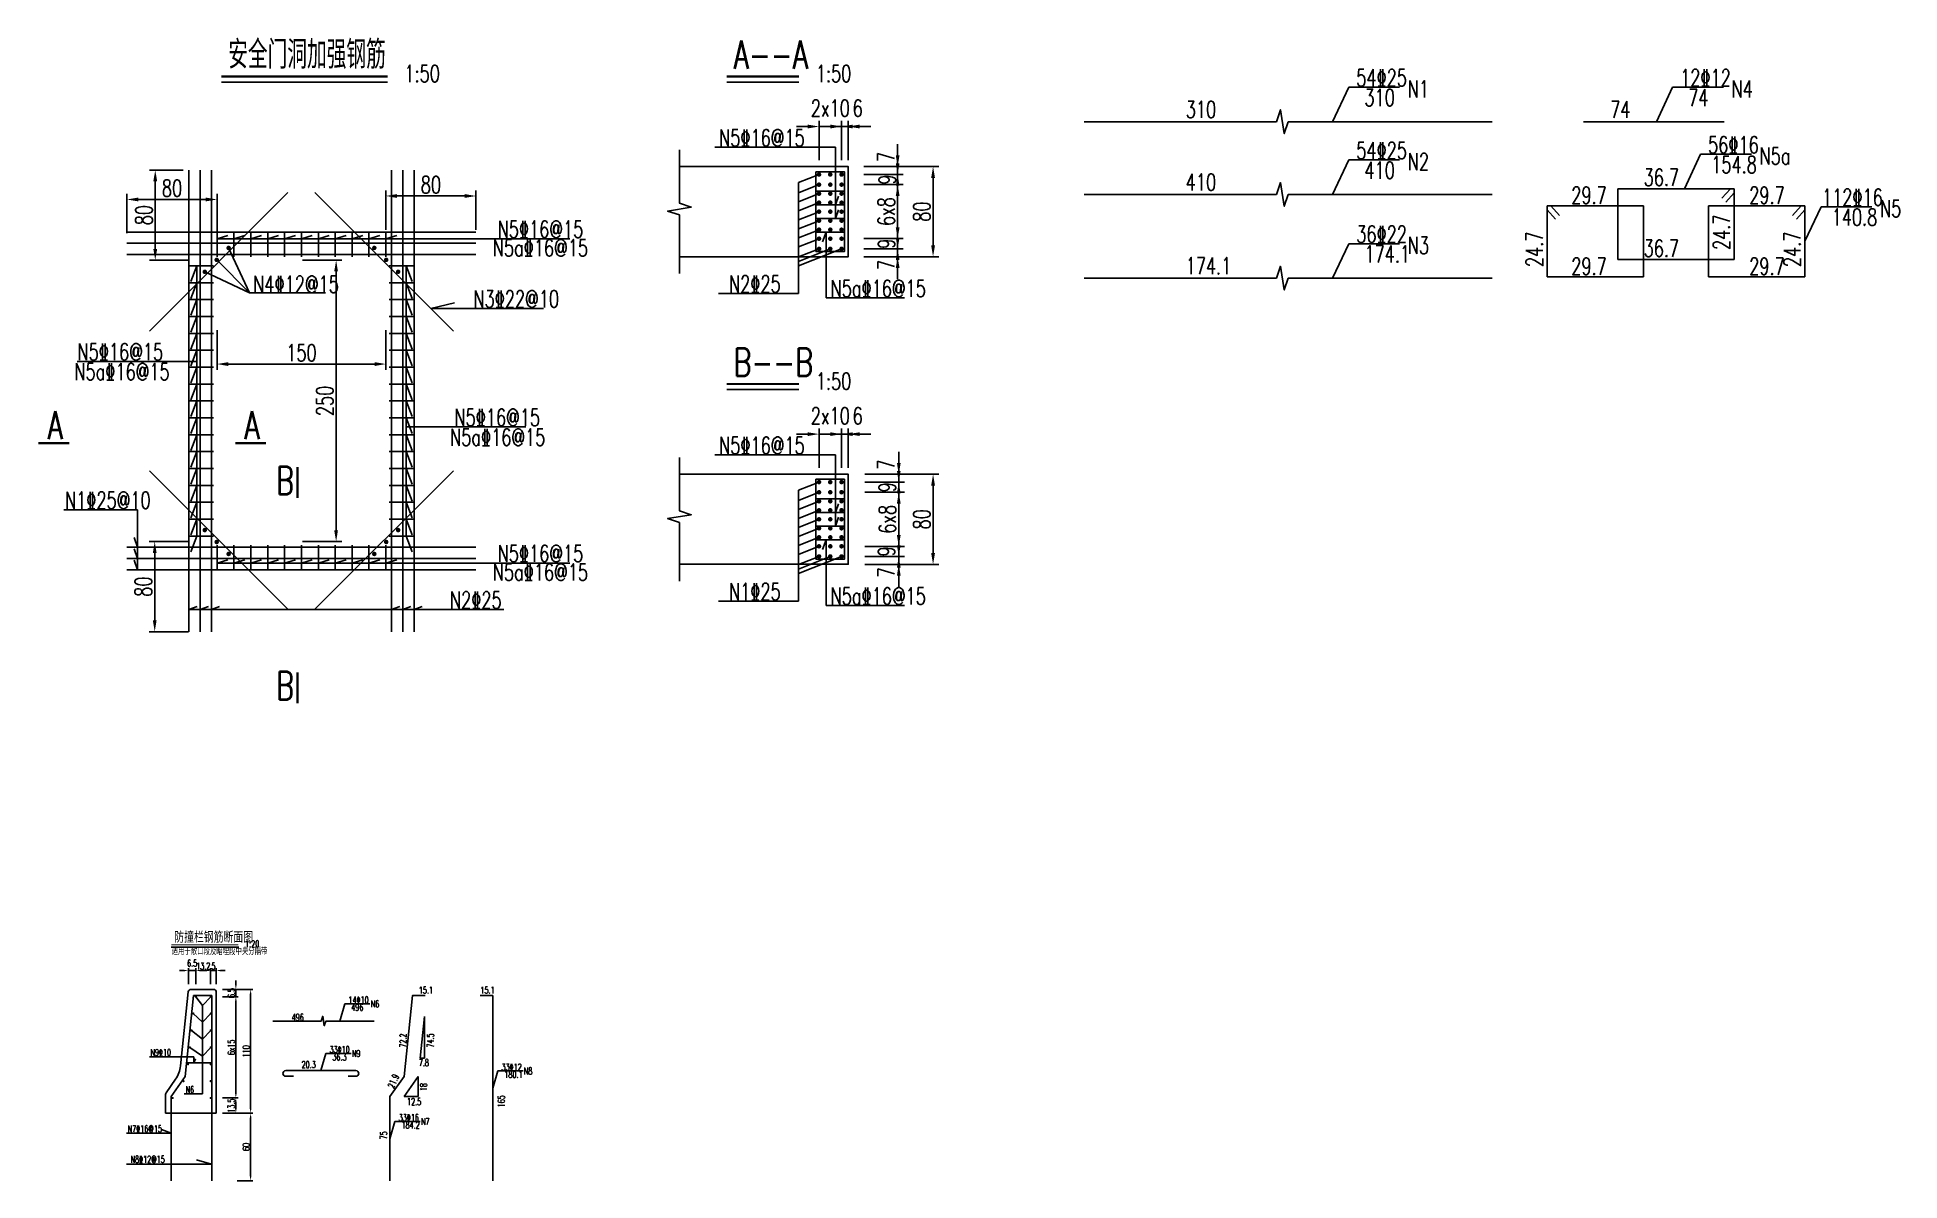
# Model space of a CAD drawing. Header units: millimetres. Extents: x -2866 to 1729, y -1301 to 784.
# Drawn here: x 75 to 1729, y -231 to 784 of the extents above.
import ezdxf

# ---------------------------------------------------------------- set-up
doc = ezdxf.new("R2010")
doc.units = ezdxf.units.MM
for name, color, linetype in [('文字', 7, 'Continuous'), ('标注', 7, 'Continuous'), ('次轮廓线', 7, 'Continuous'), ('钢筋', 1, 'Continuous')]:
    doc.layers.add(name, color=color, linetype=linetype)
doc.styles.get("Standard").update_dxf_attribs({"font": 'simplex1.shx', "width": 0.7, "bigfont": 'hztxt.shx'})
doc.dimstyles.new('20', dxfattribs={"dimscale": 2, "dimtxt": 3, "dimasz": 2, "dimexe": 1, "dimexo": 1, "dimgap": 0.5, "dimtad": 1, "dimdec": 1, "dimzin": 12, "dimdsep": 46, "dimtxsty": 'Standard', "dimcen": 0.5, "dimclrd": 256, "dimclre": 256, "dimclrt": 256, "dimadec": 1, "dimazin": 2, "dimtfac": 1, "dimtdec": 1, "dimtmove": 2, "dimatfit": 3, "dimfxl": 0, "dimtolj": 1, "dimtzin": 0, "dimlwd": -1, "dimlwe": -1, "dimarcsym": 0})
doc.dimstyles.new('50', dxfattribs={"dimscale": 5, "dimtxt": 3, "dimasz": 2, "dimexe": 1, "dimexo": 1, "dimgap": 0.5, "dimtad": 1, "dimdec": 1, "dimzin": 12, "dimdsep": 46, "dimtxsty": 'Standard', "dimcen": 0.5, "dimclrd": 256, "dimclre": 256, "dimclrt": 256, "dimadec": 1, "dimazin": 2, "dimtfac": 1, "dimtdec": 1, "dimtmove": 2, "dimatfit": 3, "dimfxl": 0, "dimtolj": 1, "dimtzin": 0, "dimlwd": -1, "dimlwe": -1, "dimarcsym": 0})

# ---------------------------------------------------------------- blocks, each defined once
blk = doc.blocks.new('*D1')
at = {"layer": '标注'}
for p, q in [((234.4, 524.2), (234.4, 489.2)), ((384.4, 524.2), (384.4, 489.2)), ((244.4, 494.2), (374.4, 494.2))]:
    blk.add_line(p, q, dxfattribs=at)
for points in [[(244.4, 495.9), (244.4, 492.5), (234.4, 494.2)], [(374.4, 495.9), (374.4, 492.5), (384.4, 494.2)]]:
    blk.add_solid(points, dxfattribs=at)
at = {"layer": '标注', "insert": (309.4, 504.2), "char_height": 15, "attachment_point": 5}
blk.add_mtext('\\A1;150', dxfattribs=at)
blk = doc.blocks.new('*D2')
for p, q in [((310.2, 586.5), (345.2, 586.5)), ((340.2, 346.5), (340.2, 576.5)), ((310.2, 336.5), (345.2, 336.5))]:
    blk.add_line(p, q)
for points in [[(338.5, 576.5), (341.8, 576.5), (340.2, 586.5)], [(338.5, 346.5), (341.8, 346.5), (340.2, 336.5)]]:
    blk.add_solid(points)
at = {"insert": (330.2, 461.5), "char_height": 15, "attachment_point": 5, "rotation": 90}
blk.add_mtext('\\A1;250', dxfattribs=at)
blk = doc.blocks.new('点筋')
at = {"layer": '钢筋', "const_width": 2}
blk.add_lwpolyline([(-1, 0, 1), (1, 0, 1)], format="xyb", close=True, dxfattribs=at)
blk = doc.blocks.new('*D4')
for p, q in [((384.4, 613.5), (384.4, 648.5)), ((464.4, 613.5), (464.4, 648.5)), ((394.4, 643.5), (454.4, 643.5))]:
    blk.add_line(p, q)
for points in [[(394.4, 645.2), (394.4, 641.8), (384.4, 643.5)], [(454.4, 645.2), (454.4, 641.8), (464.4, 643.5)]]:
    blk.add_solid(points)
at = {"insert": (424.4, 653.5), "char_height": 15, "attachment_point": 5}
blk.add_mtext('\\A1;80', dxfattribs=at)
blk = doc.blocks.new('*D5')
for p, q in [((154.4, 610.4), (154.4, 645.4)), ((234.4, 610.4), (234.4, 645.4)), ((224.4, 640.4), (164.4, 640.4))]:
    blk.add_line(p, q)
for points in [[(164.4, 642.1), (164.4, 638.7), (154.4, 640.4)], [(224.4, 642.1), (224.4, 638.7), (234.4, 640.4)]]:
    blk.add_solid(points)
at = {"insert": (194.4, 650.4), "char_height": 15, "attachment_point": 5}
blk.add_mtext('\\A1;80', dxfattribs=at)
blk = doc.blocks.new('*D6')
for p, q in [((209, 336.5), (174, 336.5)), ((179, 326.5), (179, 266.5)), ((209, 256.5), (174, 256.5))]:
    blk.add_line(p, q)
for points in [[(177.4, 326.5), (180.7, 326.5), (179, 336.5)], [(177.4, 266.5), (180.7, 266.5), (179, 256.5)]]:
    blk.add_solid(points)
at = {"insert": (169, 296.5), "char_height": 15, "attachment_point": 5, "rotation": 90}
blk.add_mtext('\\A1;80', dxfattribs=at)
blk = doc.blocks.new('*D7')
for p, q in [((204.4, 666.5), (174.5, 666.5)), ((179.5, 596.5), (179.5, 656.5)), ((209.5, 586.5), (174.5, 586.5))]:
    blk.add_line(p, q)
for points in [[(177.8, 656.5), (181.2, 656.5), (179.5, 666.5)], [(177.8, 596.5), (181.2, 596.5), (179.5, 586.5)]]:
    blk.add_solid(points)
at = {"insert": (169.5, 626.5), "char_height": 15, "attachment_point": 5, "rotation": 90}
blk.add_mtext('\\A1;80', dxfattribs=at)
blk = doc.blocks.new('*D8')
for p, q in [((839, 679.6), (839, 689.6)), ((809, 669.6), (844, 669.6)), ((809, 662.6), (844, 662.6)), ((839, 669.6), (839, 662.6)), ((839, 652.6), (839, 642.6))]:
    blk.add_line(p, q)
for points in [[(837.4, 679.6), (840.7, 679.6), (839, 669.6)], [(837.4, 652.6), (840.7, 652.6), (839, 662.6)]]:
    blk.add_solid(points)
at = {"insert": (828.6, 678.1), "char_height": 15, "attachment_point": 5, "rotation": 90}
blk.add_mtext('\\A1;7', dxfattribs=at)
blk = doc.blocks.new('*D9')
for p, q in [((839, 672.6), (839, 682.6)), ((809, 662.6), (844, 662.6)), ((839, 662.6), (839, 653.6)), ((809, 653.6), (844, 653.6)), ((839, 643.6), (839, 633.6))]:
    blk.add_line(p, q)
for points in [[(837.4, 672.6), (840.7, 672.6), (839, 662.6)], [(837.4, 643.6), (840.7, 643.6), (839, 653.6)]]:
    blk.add_solid(points)
at = {"insert": (829.8, 658.1), "char_height": 15, "attachment_point": 5, "rotation": 90}
blk.add_mtext('\\A1;9', dxfattribs=at)
blk = doc.blocks.new('*D10')
for p, q in [((809, 653.6), (844, 653.6)), ((839, 643.6), (839, 615.6)), ((809, 605.6), (844, 605.6))]:
    blk.add_line(p, q)
for points in [[(837.4, 643.6), (840.7, 643.6), (839, 653.6)], [(837.4, 615.6), (840.7, 615.6), (839, 605.6)]]:
    blk.add_solid(points)
at = {"insert": (829, 629.6), "char_height": 15, "attachment_point": 5, "rotation": 90}
blk.add_mtext('\\A1;6x8', dxfattribs=at)
blk = doc.blocks.new('*D11')
for p, q in [((839, 615.6), (839, 625.6)), ((809, 605.6), (844, 605.6)), ((809, 596.6), (844, 596.6)), ((839, 605.6), (839, 596.6)), ((839, 586.6), (839, 576.6))]:
    blk.add_line(p, q)
for points in [[(837.4, 615.6), (840.7, 615.6), (839, 605.6)], [(837.4, 586.6), (840.7, 586.6), (839, 596.6)]]:
    blk.add_solid(points)
at = {"insert": (829.1, 601.1), "char_height": 15, "attachment_point": 5, "rotation": 90}
blk.add_mtext('\\A1;9', dxfattribs=at)
blk = doc.blocks.new('*D12')
for p, q in [((839, 606.6), (839, 616.6)), ((809, 596.6), (844, 596.6)), ((839, 596.6), (839, 589.6)), ((809, 589.6), (844, 589.6)), ((839, 579.6), (839, 569.6))]:
    blk.add_line(p, q)
for points in [[(837.4, 606.6), (840.7, 606.6), (839, 596.6)], [(837.4, 579.6), (840.7, 579.6), (839, 589.6)]]:
    blk.add_solid(points)
at = {"insert": (828.8, 582.3), "char_height": 15, "attachment_point": 5, "rotation": 90}
blk.add_mtext('\\A1;7', dxfattribs=at)
blk = doc.blocks.new('*D13')
for p, q in [((840.5, 669.6), (875.5, 669.6)), ((870.5, 659.6), (870.5, 599.6)), ((840.5, 589.6), (875.5, 589.6))]:
    blk.add_line(p, q)
for points in [[(868.8, 659.6), (872.2, 659.6), (870.5, 669.6)], [(868.8, 599.6), (872.2, 599.6), (870.5, 589.6)]]:
    blk.add_solid(points)
at = {"insert": (860.5, 629.6), "char_height": 15, "attachment_point": 5, "rotation": 90}
blk.add_mtext('\\A1;80', dxfattribs=at)
blk = doc.blocks.new('*D14')
for p, q in [((779.2, 705.2), (769.2, 705.2)), ((789.2, 675.2), (789.2, 710.2)), ((795.2, 705.2), (789.2, 705.2)), ((795.2, 675.2), (795.2, 710.2)), ((805.2, 705.2), (815.2, 705.2))]:
    blk.add_line(p, q)
for points in [[(779.2, 706.9), (779.2, 703.5), (789.2, 705.2)], [(805.2, 706.9), (805.2, 703.5), (795.2, 705.2)]]:
    blk.add_solid(points)
at = {"insert": (803.5, 721.5), "char_height": 15, "attachment_point": 5}
blk.add_mtext('\\A1;6', dxfattribs=at)
blk = doc.blocks.new('*D15')
for p, q in [((759.2, 705.2), (749.2, 705.2)), ((769.2, 675.2), (769.2, 710.2)), ((789.2, 705.2), (769.2, 705.2)), ((789.2, 675.2), (789.2, 710.2)), ((799.2, 705.2), (809.2, 705.2))]:
    blk.add_line(p, q)
for points in [[(759.2, 706.9), (759.2, 703.5), (769.2, 705.2)], [(799.2, 706.9), (799.2, 703.5), (789.2, 705.2)]]:
    blk.add_solid(points)
at = {"insert": (779.2, 721.5), "char_height": 15, "attachment_point": 5}
blk.add_mtext('\\A1;2x10', dxfattribs=at)
blk = doc.blocks.new('*D17')
for p, q in [((840, 406.3), (840, 416.3)), ((810, 396.3), (845, 396.3)), ((810, 389.3), (845, 389.3)), ((840, 396.3), (840, 389.3)), ((840, 379.3), (840, 369.3))]:
    blk.add_line(p, q)
for points in [[(838.4, 406.3), (841.7, 406.3), (840, 396.3)], [(838.4, 379.3), (841.7, 379.3), (840, 389.3)]]:
    blk.add_solid(points)
at = {"insert": (828.6, 404.9), "char_height": 15, "attachment_point": 5, "rotation": 90}
blk.add_mtext('\\A1;7', dxfattribs=at)
blk = doc.blocks.new('*D18')
for p, q in [((840, 399.3), (840, 409.3)), ((810, 389.3), (845, 389.3)), ((840, 389.3), (840, 380.3)), ((810, 380.3), (845, 380.3)), ((840, 370.3), (840, 360.3))]:
    blk.add_line(p, q)
for points in [[(838.4, 399.3), (841.7, 399.3), (840, 389.3)], [(838.4, 370.3), (841.7, 370.3), (840, 380.3)]]:
    blk.add_solid(points)
at = {"insert": (829.8, 384.8), "char_height": 15, "attachment_point": 5, "rotation": 90}
blk.add_mtext('\\A1;9', dxfattribs=at)
blk = doc.blocks.new('*D19')
for p, q in [((810, 380.3), (845, 380.3)), ((840, 370.3), (840, 342.3)), ((810, 332.3), (845, 332.3))]:
    blk.add_line(p, q)
for points in [[(838.4, 370.3), (841.7, 370.3), (840, 380.3)], [(838.4, 342.3), (841.7, 342.3), (840, 332.3)]]:
    blk.add_solid(points)
at = {"insert": (830, 356.3), "char_height": 15, "attachment_point": 5, "rotation": 90}
blk.add_mtext('\\A1;6x8', dxfattribs=at)
blk = doc.blocks.new('*D20')
for p, q in [((840, 342.3), (840, 352.3)), ((810, 332.3), (845, 332.3)), ((840, 332.3), (840, 323.3)), ((810, 323.3), (845, 323.3)), ((840, 313.3), (840, 303.3))]:
    blk.add_line(p, q)
for points in [[(838.4, 342.3), (841.7, 342.3), (840, 332.3)], [(838.4, 313.3), (841.7, 313.3), (840, 323.3)]]:
    blk.add_solid(points)
at = {"insert": (829.1, 327.8), "char_height": 15, "attachment_point": 5, "rotation": 90}
blk.add_mtext('\\A1;9', dxfattribs=at)
blk = doc.blocks.new('*D21')
for p, q in [((840, 333.3), (840, 343.3)), ((810, 323.3), (845, 323.3)), ((810, 316.3), (845, 316.3)), ((840, 323.3), (840, 316.3)), ((840, 306.3), (840, 296.3))]:
    blk.add_line(p, q)
for points in [[(838.4, 333.3), (841.7, 333.3), (840, 323.3)], [(838.4, 306.3), (841.7, 306.3), (840, 316.3)]]:
    blk.add_solid(points)
at = {"insert": (828.8, 309.1), "char_height": 15, "attachment_point": 5, "rotation": 90}
blk.add_mtext('\\A1;7', dxfattribs=at)
blk = doc.blocks.new('*D22')
for p, q in [((840.5, 396.3), (875.5, 396.3)), ((870.5, 386.3), (870.5, 326.3)), ((840.5, 316.3), (875.5, 316.3))]:
    blk.add_line(p, q)
for points in [[(868.8, 386.3), (872.2, 386.3), (870.5, 396.3)], [(868.8, 326.3), (872.2, 326.3), (870.5, 316.3)]]:
    blk.add_solid(points)
at = {"insert": (860.5, 356.3), "char_height": 15, "attachment_point": 5, "rotation": 90}
blk.add_mtext('\\A1;80', dxfattribs=at)
blk = doc.blocks.new('*D16')
for p, q in [((779.2, 432), (769.2, 432)), ((789.2, 402), (789.2, 437)), ((795.2, 432), (789.2, 432)), ((795.2, 402), (795.2, 437)), ((805.2, 432), (815.2, 432))]:
    blk.add_line(p, q)
for points in [[(779.2, 433.6), (779.2, 430.3), (789.2, 432)], [(805.2, 433.6), (805.2, 430.3), (795.2, 432)]]:
    blk.add_solid(points)
at = {"insert": (803.5, 448.2), "char_height": 15, "attachment_point": 5}
blk.add_mtext('\\A1;6', dxfattribs=at)
blk = doc.blocks.new('*D23')
for p, q in [((759.2, 432), (749.2, 432)), ((769.2, 402), (769.2, 437)), ((789.2, 432), (769.2, 432)), ((789.2, 402), (789.2, 437)), ((799.2, 432), (809.2, 432))]:
    blk.add_line(p, q)
for points in [[(759.2, 433.6), (759.2, 430.3), (769.2, 432)], [(799.2, 433.6), (799.2, 430.3), (789.2, 432)]]:
    blk.add_solid(points)
at = {"insert": (779.2, 448.2), "char_height": 15, "attachment_point": 5}
blk.add_mtext('\\A1;2x10', dxfattribs=at)
blk = doc.blocks.new('点筋1')
at = {"layer": '钢筋', "const_width": 1}
blk.add_lwpolyline([(-0.5, 0, 1), (0.5, 0, 1)], format="xyb", close=True, dxfattribs=at)
blk = doc.blocks.new('*D26')
at = {"layer": '标注'}
for p, q in [((239.1, -157.7), (253.1, -157.7)), ((251.1, -167.2), (251.1, -161.7)), ((239.1, -171.2), (253.1, -171.2))]:
    blk.add_line(p, q, dxfattribs=at)
for points in [[(250.4, -161.7), (251.8, -161.7), (251.1, -157.7)], [(250.4, -167.2), (251.8, -167.2), (251.1, -171.2)]]:
    blk.add_solid(points, dxfattribs=at)
at = {"layer": '标注', "insert": (247.1, -164.5), "char_height": 6, "attachment_point": 5, "rotation": 90}
blk.add_mtext('\\A1;13.5', dxfattribs=at)
blk = doc.blocks.new('*D27')
at = {"layer": '标注'}
for p, q in [((239.1, -67.7), (253.1, -67.7)), ((251.1, -153.7), (251.1, -71.7)), ((239.1, -157.7), (253.1, -157.7))]:
    blk.add_line(p, q, dxfattribs=at)
for points in [[(250.4, -71.7), (251.8, -71.7), (251.1, -67.7)], [(250.4, -153.7), (251.8, -153.7), (251.1, -157.7)]]:
    blk.add_solid(points, dxfattribs=at)
at = {"layer": '标注', "insert": (247.1, -112.7), "char_height": 6, "attachment_point": 5, "rotation": 90}
blk.add_mtext('\\A1;6x15', dxfattribs=at)
blk = doc.blocks.new('*D28')
at = {"layer": '标注'}
for p, q in [((239.1, -61.2), (253.1, -61.2)), ((251.1, -57.2), (251.1, -53.2)), ((251.1, -67.7), (251.1, -61.2)), ((239.1, -67.7), (253.1, -67.7)), ((251.1, -71.7), (251.1, -75.7))]:
    blk.add_line(p, q, dxfattribs=at)
for points in [[(250.4, -57.2), (251.8, -57.2), (251.1, -61.2)], [(250.4, -71.7), (251.8, -71.7), (251.1, -67.7)]]:
    blk.add_solid(points, dxfattribs=at)
at = {"layer": '标注', "insert": (247.1, -64.5), "char_height": 6, "attachment_point": 5, "rotation": 90}
blk.add_mtext('\\A1;6.5', dxfattribs=at)
blk = doc.blocks.new('*D29')
at = {"layer": '标注'}
for p, q in [((252.2, -61.2), (266.2, -61.2)), ((264.2, -65.2), (264.2, -167.2)), ((252.2, -171.2), (266.2, -171.2))]:
    blk.add_line(p, q, dxfattribs=at)
for points in [[(263.6, -65.2), (264.9, -65.2), (264.2, -61.2)], [(263.6, -167.2), (264.9, -167.2), (264.2, -171.2)]]:
    blk.add_solid(points, dxfattribs=at)
at = {"layer": '标注', "insert": (260.2, -116.2), "char_height": 6, "attachment_point": 5, "rotation": 90}
blk.add_mtext('\\A1;110', dxfattribs=at)
blk = doc.blocks.new('*D30')
at = {"layer": '标注'}
for p, q in [((224.7, -44.5), (220.7, -44.5)), ((228.7, -56.5), (228.7, -42.5)), ((233.7, -44.5), (228.7, -44.5)), ((233.7, -56.5), (233.7, -42.5)), ((237.7, -44.5), (241.7, -44.5))]:
    blk.add_line(p, q, dxfattribs=at)
for points in [[(224.7, -43.8), (224.7, -45.2), (228.7, -44.5)], [(237.7, -43.8), (237.7, -45.2), (233.7, -44.5)]]:
    blk.add_solid(points, dxfattribs=at)
at = {"layer": '标注', "insert": (231.2, -40.5), "char_height": 6, "attachment_point": 5}
blk.add_mtext('\\A1;5', dxfattribs=at)
blk = doc.blocks.new('*D31')
at = {"layer": '标注'}
for p, q in [((215.5, -56.5), (215.5, -42.5)), ((224.7, -44.5), (219.5, -44.5)), ((228.7, -56.5), (228.7, -42.5))]:
    blk.add_line(p, q, dxfattribs=at)
for points in [[(219.5, -43.8), (219.5, -45.2), (215.5, -44.5)], [(224.7, -43.8), (224.7, -45.2), (228.7, -44.5)]]:
    blk.add_solid(points, dxfattribs=at)
at = {"layer": '标注', "insert": (222.1, -40.5), "char_height": 6, "attachment_point": 5}
blk.add_mtext('\\A1;13.2', dxfattribs=at)
blk = doc.blocks.new('*D32')
at = {"layer": '标注'}
for p, q in [((205, -44.5), (201, -44.5)), ((209, -56.5), (209, -42.5)), ((215.5, -44.5), (209, -44.5)), ((215.5, -56.5), (215.5, -42.5)), ((219.5, -44.5), (223.5, -44.5))]:
    blk.add_line(p, q, dxfattribs=at)
for points in [[(205, -43.8), (205, -45.2), (209, -44.5)], [(219.5, -43.8), (219.5, -45.2), (215.5, -44.5)]]:
    blk.add_solid(points, dxfattribs=at)
at = {"layer": '标注', "insert": (212.3, -38), "char_height": 6, "attachment_point": 5}
blk.add_mtext('\\A1;6.5', dxfattribs=at)
blk = doc.blocks.new('*D33')
for p, q in [((252.2, -171.2), (266.2, -171.2)), ((264.2, -175.2), (264.2, -227.2)), ((252.2, -231.2), (266.2, -231.2))]:
    blk.add_line(p, q)
for points in [[(263.6, -175.2), (264.9, -175.2), (264.2, -171.2)], [(263.6, -227.2), (264.9, -227.2), (264.2, -231.2)]]:
    blk.add_solid(points)
at = {"insert": (260.2, -201.2), "char_height": 6, "attachment_point": 5, "rotation": 90}
blk.add_mtext('\\A1;60', dxfattribs=at)

msp = doc.modelspace()

# ---------------------------------------------------------------- linework, layer by layer
for p, q in [((238.21, 744.71), (385.86, 744.71)), ((687.2, 744.71), (751.38, 744.71)), ((1239.85, 740.07), (1225.47, 709.51)), ((1284.94, 740.07), (1239.85, 740.07)), ((1527.52, 740.07), (1513.14, 709.51)), ((1572.61, 740.07), (1527.52, 740.07)), ((676.55, 686.74), (783.81, 686.74)), ((783.81, 686.74), (783.81, 623.57)), ((1552.35, 680.53), (1537.97, 649.96)), ((1597.44, 680.53), (1552.35, 680.53)), ((769.18, 662.57), (751.02, 655.37)), ((1239.85, 675.5), (1225.47, 644.94)), ((1284.94, 675.5), (1239.85, 675.5)), ((751.02, 655.37), (751.02, 556.91)), ((769.18, 653.57), (751.02, 646.37)), ((769.18, 645.57), (751.02, 638.37)), ((769.18, 637.57), (751.02, 630.37)), ((769.18, 629.57), (751.02, 622.37)), ((783.81, 635.57), (786.58, 643.31)), ((783.81, 623.57), (786.58, 631.31)), ((1659.35, 633.85), (1644.97, 603.29)), ((1704.44, 633.85), (1659.35, 633.85)), ((769.18, 621.57), (751.02, 614.37)), ((769.18, 613.57), (751.02, 606.37)), ((234.39, 605.52), (244, 608.47)), ((547.72, 605.52), (234.39, 605.52)), ((244.69, 597.37), (263.22, 557.33)), ((249.39, 605.52), (259, 608.47)), ((264.39, 605.52), (274, 608.47)), ((279.39, 605.52), (289, 608.47)), ((294.39, 605.52), (304, 608.47)), ((309.39, 605.52), (319, 608.47)), ((324.39, 605.52), (334, 608.47)), ((339.39, 605.52), (349, 608.47)), ((354.39, 605.52), (364, 608.47)), ((369.39, 605.52), (379, 608.47)), ((384.39, 605.52), (394, 608.47)), ((769.18, 605.57), (751.02, 598.37)), ((769.18, 596.57), (751.02, 589.37)), ((779.18, 596.57), (751.02, 585.4)), ((789.18, 596.57), (751.02, 581.44)), ((775.62, 611.36), (772.26, 602.82)), ((775.62, 552.91), (775.62, 611.36)), ((1239.85, 601.13), (1225.47, 570.57)), ((1284.94, 601.13), (1239.85, 601.13)), ((216.36, 581.47), (211.15, 567.54)), ((216.36, 341.47), (216.36, 581.47)), ((234.09, 586.77), (263.22, 557.33)), ((402.41, 341.47), (402.41, 581.47)), ((402.41, 581.47), (407.63, 567.54)), ((216.36, 566.47), (211.15, 552.54)), ((263.22, 557.33), (223.48, 576.16)), ((402.41, 566.47), (407.63, 552.54)), ((216.36, 551.47), (211.15, 537.54)), ((263.22, 557.33), (330.62, 557.33)), ((402.41, 551.47), (407.63, 537.54)), ((424.29, 543.63), (445.49, 548.62)), ((751.02, 556.91), (679.98, 556.91)), ((775.62, 552.91), (845.26, 552.91)), ((216.36, 536.47), (211.15, 522.54)), ((402.41, 536.47), (407.63, 522.54)), ((524.46, 543.63), (424.29, 543.63)), ((216.36, 521.47), (211.15, 507.54)), ((402.41, 521.47), (407.63, 507.54)), ((216.36, 496.6), (110.14, 496.6)), ((216.36, 506.47), (211.15, 492.54)), ((402.41, 506.47), (407.63, 492.54)), ((216.36, 491.47), (211.15, 477.54)), ((402.41, 491.47), (407.63, 477.54)), ((216.36, 476.47), (211.15, 462.54)), ((402.41, 476.47), (407.63, 462.54)), ((687.2, 471.48), (751.38, 471.48)), ((216.36, 461.47), (211.15, 447.54)), ((402.41, 461.47), (407.63, 447.54)), ((216.36, 446.47), (211.15, 432.54)), ((216.36, 431.47), (211.15, 417.54)), ((402.41, 446.47), (407.63, 432.54)), ((402.41, 438.35), (508.64, 438.35)), ((402.41, 431.47), (407.63, 417.54)), ((216.36, 416.47), (211.15, 402.54)), ((402.41, 416.47), (407.63, 402.54)), ((216.36, 401.47), (211.15, 387.54)), ((402.41, 401.47), (407.63, 387.54)), ((676.55, 413.51), (783.81, 413.51)), ((783.81, 413.51), (783.81, 350.34)), ((216.36, 386.47), (211.15, 372.54)), ((402.41, 386.47), (407.63, 372.54)), ((769.18, 389.34), (751.02, 382.14)), ((751.02, 382.14), (751.02, 283.68)), ((163.68, 364.8), (98.32, 364.8)), ((163.75, 311.47), (163.75, 364.8)), ((216.36, 371.47), (211.15, 357.54)), ((402.41, 371.47), (407.63, 357.54)), ((769.18, 380.34), (751.02, 373.14)), ((769.18, 372.34), (751.02, 365.14)), ((769.18, 364.34), (751.02, 357.14)), ((783.81, 362.34), (786.58, 370.08)), ((216.36, 356.47), (211.15, 342.54)), ((402.41, 356.47), (407.63, 342.54)), ((769.18, 356.34), (751.02, 349.14)), ((769.18, 348.34), (751.02, 341.14)), ((783.81, 350.34), (786.58, 358.08)), ((163.75, 331.47), (160.91, 340.03)), ((216.36, 341.47), (211.15, 327.54)), ((402.41, 341.47), (407.63, 327.54)), ((769.18, 340.34), (751.02, 333.14)), ((769.18, 332.34), (751.02, 325.14)), ((775.62, 338.13), (772.26, 329.59)), ((775.62, 279.68), (775.62, 338.13)), ((163.75, 321.47), (160.91, 330.03)), ((163.75, 311.47), (160.91, 320.03)), ((234.39, 317.49), (244, 320.44)), ((547.72, 317.49), (234.39, 317.49)), ((249.39, 317.49), (259, 320.44)), ((264.39, 317.49), (274, 320.44)), ((279.39, 317.49), (289, 320.44)), ((294.39, 317.49), (304, 320.44)), ((309.39, 317.49), (319, 320.44)), ((324.39, 317.49), (334, 320.44)), ((339.39, 317.49), (349, 320.44)), ((354.39, 317.49), (364, 320.44)), ((369.39, 317.49), (379, 320.44)), ((384.39, 317.49), (394, 320.44)), ((769.18, 323.34), (751.02, 316.14)), ((779.18, 323.34), (751.02, 312.17)), ((789.18, 323.34), (751.02, 308.21)), ((751.02, 283.68), (679.98, 283.68)), ((209.39, 276.14), (216.68, 278.99)), ((489.21, 276.14), (209.39, 276.14)), ((219.39, 276.14), (226.68, 278.99)), ((229.39, 276.14), (236.68, 278.99)), ((389.39, 276.14), (396.68, 278.99)), ((399.39, 276.14), (406.68, 278.99)), ((409.39, 276.14), (416.68, 278.99)), ((775.62, 279.68), (845.26, 279.68)), ((193.65, -23.7), (253.3, -23.7)), ((213.33, -82.71), (221.58, -90.43)), ((215.5, -67.71), (221.58, -75.43)), ((221.58, -75.43), (228.75, -67.71)), ((221.58, -75.43), (221.58, -154)), ((221.58, -90.43), (228.75, -82.71)), ((347.83, -74.04), (343.35, -89.35)), ((370.27, -74.04), (347.83, -74.04)), ((211.76, -97.71), (221.58, -105.43)), ((221.58, -105.43), (228.75, -97.71)), ((418.83, -85.35), (418.83, -122.3)), ((210.19, -112.71), (221.58, -120.43)), ((221.58, -120.43), (228.75, -112.71)), ((174.5, -121.23), (213.66, -121.23)), ((213.66, -121.23), (213.66, -126.5)), ((213.66, -126.5), (215.12, -123.06)), ((331.07, -118.09), (326.59, -133.4)), ((353.52, -118.09), (331.07, -118.09)), ((414.96, -122.3), (418.83, -122.3)), ((413.17, -138.51), (413.17, -156.5)), ((483.83, -133.64), (479.35, -148.96)), ((506.27, -133.64), (483.83, -133.64)), ((221.58, -154), (205.26, -154)), ((400.68, -156.5), (413.17, -156.5)), ((188.75, -171.21), (233.75, -171.21)), ((392.48, -178.54), (388, -193.85)), ((414.93, -178.54), (392.48, -178.54)), ((153.98, -188.85), (193.59, -188.85)), ((193.59, -188.85), (184.97, -185.75)), ((229.54, -216.43), (216, -212.58)), ((153.98, -216.51), (229.75, -216.51))]:
    msp.add_line(p, q)
for points, const_width in [([(238.21, 749.71), (385.86, 749.71)], 2), ([(687.2, 749.71), (751.38, 749.71)], 2), ([(687.2, 476.48), (751.38, 476.48)], 2), ([(103.13, 423.92), (75.67, 423.92)], 2), ([(278, 423.92), (250.54, 423.92)], 2), ([(305.87, 402.68), (305.87, 375.21)], 2), ([(305.87, 220.4), (305.87, 192.94)], 2), ([(193.65, -21.7), (253.3, -21.7)], 0.8)]:
    msp.add_lwpolyline(points, dxfattribs=dict(const_width=const_width))
for points in [[(1186.03, 709.51), (1182.52, 698.97), (1179.03, 720.04), (1175.53, 709.51)], [(645.18, 684.57), (645.18, 637.16), (655.71, 633.66), (634.65, 630.16), (645.18, 626.66), (645.18, 574.57)], [(1186.03, 644.94), (1182.52, 634.41), (1179.03, 655.47), (1175.53, 644.94)], [(1186.03, 570.57), (1182.52, 560.04), (1179.03, 581.1), (1175.53, 570.57)], [(645.18, 411.34), (645.18, 363.93), (655.71, 360.43), (634.65, 356.93), (645.18, 353.43), (645.18, 301.34)], [(326.87, -89.35), (328.27, -85.14), (329.67, -93.56), (331.07, -89.35)], [(414.96, -122.3), (418.83, -85.35)], [(400.68, -156.5), (413.17, -138.51)]]:
    msp.add_lwpolyline(points)
at = {"layer": '次轮廓线'}
for points in [[(645.18, 669.57), (795.18, 669.57), (795.18, 589.57), (645.18, 589.57)], [(645.18, 396.34), (795.18, 396.34), (795.18, 316.34), (645.18, 316.34)]]:
    msp.add_lwpolyline(points, dxfattribs=at)
msp.add_lwpolyline([(188.75, -171.21), (188.75, -154.49, -0.1529225), (189.19, -153.06), (197.51, -141.08, 0.1263332), (201.93, -129.19), (208.81, -63.44, -0.3839793), (211.3, -61.21), (231.25, -61.21, -0.4142136), (233.75, -63.71), (233.75, -171.21)], format="xyb", dxfattribs=at)
at = {"layer": '钢筋'}
for p, q in [((1573.39, 709.51), (1448.21, 709.51)), ((209.39, 256.47), (209.39, 666.47)), ((219.39, 256.47), (219.39, 666.47)), ((229.39, 256.47), (229.39, 666.47)), ((389.39, 256.47), (389.39, 666.47)), ((399.39, 256.47), (399.39, 666.47)), ((409.39, 256.47), (409.39, 666.47)), ((766.47, 665.07), (766.47, 594.07)), ((174.28, 523.43), (297.42, 646.57)), ((444.49, 523.43), (321.36, 646.57)), ((791.68, 647.68), (766.47, 647.68)), ((1582.17, 649.96), (1478.78, 649.96)), ((1478.78, 586.94), (1478.78, 649.96)), ((1578.8, 649.96), (1571.09, 641.43)), ((1582.17, 646.23), (1574.8, 638.08)), ((1582.17, 649.96), (1582.17, 586.94)), ((791.68, 635.57), (766.47, 635.57)), ((1415.98, 634.8), (1501.59, 634.8)), ((1415.98, 634.8), (1415.98, 571.78)), ((1415.98, 631.07), (1423.35, 622.91)), ((1419.35, 634.8), (1427.06, 626.26)), ((1501.59, 571.78), (1501.59, 634.8)), ((1644.97, 634.8), (1559.36, 634.8)), ((1559.36, 571.78), (1559.36, 634.8)), ((1641.6, 634.8), (1633.89, 626.26)), ((1644.97, 631.07), (1637.6, 622.91)), ((1644.97, 634.8), (1644.97, 571.78)), ((791.68, 623.57), (766.47, 623.57)), ((154.39, 611.47), (464.39, 611.47)), ((154.39, 601.47), (464.39, 601.47)), ((234.39, 589.47), (234.39, 611.47)), ((249.39, 589.47), (249.39, 611.47)), ((264.39, 589.47), (264.39, 611.47)), ((279.39, 589.47), (279.39, 611.47)), ((294.39, 589.47), (294.39, 611.47)), ((309.39, 589.47), (309.39, 611.47)), ((324.39, 589.47), (324.39, 611.47)), ((339.39, 589.47), (339.39, 611.47)), ((354.39, 589.47), (354.39, 611.47)), ((369.39, 589.47), (369.39, 611.47)), ((384.39, 589.47), (384.39, 611.47)), ((791.68, 611.36), (766.47, 611.36)), ((154.39, 591.47), (464.39, 591.47)), ((231.39, 581.47), (209.39, 581.47)), ((387.39, 581.47), (409.39, 581.47)), ((1582.17, 586.94), (1478.78, 586.94)), ((231.39, 566.47), (209.39, 566.47)), ((387.39, 566.47), (409.39, 566.47)), ((1415.98, 571.78), (1501.59, 571.78)), ((1644.97, 571.78), (1559.36, 571.78)), ((231.39, 551.47), (209.39, 551.47)), ((387.39, 551.47), (409.39, 551.47)), ((231.39, 536.47), (209.39, 536.47)), ((387.39, 536.47), (409.39, 536.47)), ((231.39, 521.47), (209.39, 521.47)), ((387.39, 521.47), (409.39, 521.47)), ((231.39, 506.47), (209.39, 506.47)), ((387.39, 506.47), (409.39, 506.47)), ((231.39, 491.47), (209.39, 491.47)), ((387.39, 491.47), (409.39, 491.47)), ((231.39, 476.47), (209.39, 476.47)), ((387.39, 476.47), (409.39, 476.47)), ((231.39, 461.47), (209.39, 461.47)), ((387.39, 461.47), (409.39, 461.47)), ((231.39, 446.47), (209.39, 446.47)), ((231.39, 431.47), (209.39, 431.47)), ((387.39, 446.47), (409.39, 446.47)), ((387.39, 431.47), (409.39, 431.47)), ((231.39, 416.47), (209.39, 416.47)), ((387.39, 416.47), (409.39, 416.47)), ((174.28, 399.5), (297.42, 276.36)), ((231.39, 401.47), (209.39, 401.47)), ((444.49, 399.5), (321.36, 276.36)), ((387.39, 401.47), (409.39, 401.47)), ((231.39, 386.47), (209.39, 386.47)), ((387.39, 386.47), (409.39, 386.47)), ((766.47, 391.84), (766.47, 320.84)), ((231.39, 371.47), (209.39, 371.47)), ((387.39, 371.47), (409.39, 371.47)), ((791.68, 374.45), (766.47, 374.45)), ((231.39, 356.47), (209.39, 356.47)), ((387.39, 356.47), (409.39, 356.47)), ((791.68, 362.34), (766.47, 362.34)), ((791.68, 350.34), (766.47, 350.34)), ((154.39, 331.47), (464.39, 331.47)), ((231.39, 341.47), (209.39, 341.47)), ((234.39, 333.47), (234.39, 311.47)), ((249.39, 333.47), (249.39, 311.47)), ((264.39, 333.47), (264.39, 311.47)), ((279.39, 333.47), (279.39, 311.47)), ((294.39, 333.47), (294.39, 311.47)), ((309.39, 333.47), (309.39, 311.47)), ((324.39, 333.47), (324.39, 311.47)), ((339.39, 333.47), (339.39, 311.47)), ((354.39, 333.47), (354.39, 311.47)), ((369.39, 333.47), (369.39, 311.47)), ((384.39, 333.47), (384.39, 311.47)), ((387.39, 341.47), (409.39, 341.47)), ((791.68, 338.13), (766.47, 338.13)), ((154.39, 321.47), (464.39, 321.47)), ((154.39, 311.47), (464.39, 311.47)), ((283.95, -89.35), (326.87, -89.35)), ((331.07, -89.35), (373.98, -89.35)), ((207.34, -126.5), (229.75, -126.5)), ((295.42, -133.4), (357.76, -133.4)), ((295.42, -138.4), (302.42, -138.4)), ((357.76, -138.4), (350.76, -138.4))]:
    msp.add_line(p, q, dxfattribs=at)
for points in [[(1175.53, 709.51), (1004.73, 709.51)], [(1367.1, 709.51), (1186.03, 709.51)], [(766.47, 665.07), (791.68, 665.07), (791.68, 594.07), (766.47, 594.07)], [(1175.53, 644.94), (1004.73, 644.94)], [(1367.1, 644.94), (1186.03, 644.94)], [(1175.53, 570.57), (1004.73, 570.57)], [(1367.1, 570.57), (1186.03, 570.57)], [(766.47, 391.84), (791.68, 391.84), (791.68, 320.84), (766.47, 320.84)], [(193.59, -231.21), (193.59, -156.5), (206.09, -138.51), (213.6, -66.71), (229.75, -66.71), (229.75, -231.21)], [(388, -231.21), (388, -156.5), (400.49, -138.51), (408.01, -66.71), (419.16, -66.71)], [(468.2, -66.71), (479.35, -66.71), (479.35, -231.21)]]:
    msp.add_lwpolyline(points, dxfattribs=at)
for centre, start, end in [((295.42, -135.9), 90, 270), ((357.76, -135.9), 270, 90)]:
    msp.add_arc(centre, 2.5, start, end, dxfattribs=at)

# ---------------------------------------------------------------- block references
for name, p in [('点筋', (769.18, 662.57)), ('点筋', (779.18, 662.57)), ('点筋', (789.18, 662.57)), ('点筋', (769.18, 653.57)), ('点筋', (769.18, 645.57)), ('点筋', (779.18, 653.57)), ('点筋', (779.18, 645.57)), ('点筋', (789.18, 653.57)), ('点筋', (789.18, 645.57)), ('点筋', (769.18, 637.57)), ('点筋', (769.18, 629.57)), ('点筋', (779.18, 637.57)), ('点筋', (779.18, 629.57)), ('点筋', (789.18, 637.57)), ('点筋', (789.18, 629.57)), ('点筋', (769.18, 621.57)), ('点筋', (769.18, 613.57)), ('点筋', (779.18, 621.57)), ('点筋', (779.18, 613.57)), ('点筋', (789.18, 621.57)), ('点筋', (789.18, 613.57)), ('点筋', (244.69, 597.37)), ('点筋', (769.18, 605.57)), ('点筋', (769.18, 596.57)), ('点筋', (779.18, 605.57)), ('点筋', (779.18, 596.57)), ('点筋', (789.18, 605.57)), ('点筋', (789.18, 596.57)), ('点筋', (234.09, 586.77)), ('点筋', (223.48, 576.16)), ('点筋', (769.18, 389.34)), ('点筋', (769.18, 380.34)), ('点筋', (779.18, 389.34)), ('点筋', (779.18, 380.34)), ('点筋', (789.18, 389.34)), ('点筋', (789.18, 380.34)), ('点筋', (769.18, 372.34)), ('点筋', (769.18, 364.34)), ('点筋', (779.18, 372.34)), ('点筋', (779.18, 364.34)), ('点筋', (789.18, 372.34)), ('点筋', (789.18, 364.34)), ('点筋', (769.18, 356.34)), ('点筋', (769.18, 348.34)), ('点筋', (779.18, 356.34)), ('点筋', (779.18, 348.34)), ('点筋', (789.18, 356.34)), ('点筋', (789.18, 348.34)), ('点筋', (769.18, 340.34)), ('点筋', (769.18, 332.34)), ('点筋', (779.18, 340.34)), ('点筋', (779.18, 332.34)), ('点筋', (789.18, 340.34)), ('点筋', (789.18, 332.34)), ('点筋', (769.18, 323.34)), ('点筋', (779.18, 323.34)), ('点筋', (789.18, 323.34)), ('点筋1', (213.33, -82.71)), ('点筋1', (215.5, -67.71)), ('点筋1', (228.75, -67.71)), ('点筋1', (228.75, -82.71)), ('点筋1', (211.76, -97.71)), ('点筋1', (228.75, -97.71)), ('点筋1', (210.19, -112.71)), ('点筋1', (228.75, -112.71)), ('点筋1', (208.62, -127.71)), ('点筋1', (228.75, -127.71)), ('点筋1', (204.58, -142.71)), ('点筋1', (228.75, -142.71)), ('点筋1', (195, -157.71)), ('点筋1', (228.75, -157.71))]:
    msp.add_blockref(name, p)
at = {"xscale": -1}
for p in [(374.09, 597.37), (384.69, 586.77), (395.3, 576.16)]:
    msp.add_blockref('点筋', p, dxfattribs=at)
at = {"xscale": -1, "rotation": 180}
for p in [(223.48, 346.77), (234.09, 336.16), (244.69, 325.56)]:
    msp.add_blockref('点筋', p, dxfattribs=at)
at = {"rotation": 180}
for p in [(395.3, 346.77), (384.69, 336.16), (374.09, 325.56)]:
    msp.add_blockref('点筋', p, dxfattribs=at)

# ---------------------------------------------------------------- texts
at = {"width": 0.7}
for s, height, p in [('54%%13225', 15, (1246.49, 741.02)), ('N1', 15, (1292.22, 731.05)), ('12%%13212', 15, (1534.17, 741.02)), ('N4', 15, (1579.9, 731.05)), ('310', 15, (1253.71, 723.43)), ('74', 15, (1541.38, 723.43)), ('310', 15, (1094.95, 712.87)), ('74', 15, (1472.03, 712.87)), ('N5%%13216@15', 15, (680.43, 687.69)), ('56%%13216', 15, (1559, 681.47)), ('54%%13225', 15, (1246.49, 676.45)), ('N2', 15, (1292.22, 666.48)), ('154.8', 15, (1561.81, 663.89)), ('N5a', 15, (1604.73, 671.5)), ('410', 15, (1094.95, 648.31)), ('410', 15, (1253.71, 658.86)), ('36.7', 15, (1501.78, 652.53)), ('29.7', 15, (1437.49, 636.61)), ('29.7', 15, (1595.57, 636.61)), ('112%%13216', 15, (1660.21, 634.8)), ('140.8', 15, (1668.81, 617.21)), ('N5', 15, (1711.73, 624.83)), ('N5%%13216@15', 15, (483.69, 606.47)), ('36%%13222', 15, (1246.49, 602.08)), ('N5a%%13216@15', 15, (479.37, 589.9)), ('174.1', 15, (1253.71, 584.49)), ('N3', 15, (1292.22, 592.11)), ('36.7', 15, (1501.78, 589.5)), ('174.1', 15, (1094.95, 573.94)), ('29.7', 15, (1437.49, 573.59)), ('29.7', 15, (1595.57, 573.59)), ('N4%%13212@15', 15, (266.57, 557.53)), ('N2%%13225', 15, (689.23, 557.86)), ('N5a%%13216@15', 15, (779.5, 553.86)), ('N3%%13222@10', 15, (462.18, 544.58)), ('N5%%13216@15', 15, (110.46, 497.55)), ('N5a%%13216@15', 15, (107.69, 479.94)), ('N5%%13216@15', 15, (680.43, 414.45)), ('N1%%13225@10', 15, (99.35, 365.74)), ('N5%%13216@15', 15, (483.69, 318.44)), ('N5a%%13216@15', 15, (479.37, 301.87)), ('N1%%13225', 15, (689.23, 284.63)), ('N2%%13225', 15, (441.32, 277.09)), ('N5a%%13216@15', 15, (779.5, 280.62)), ('N9%%13110', 6, (175.19, -120.21)), ('N6', 6, (206.43, -153.24)), ('N7%%13216@15', 6, (155, -188.02)), ('N8%%13212@15', 6, (157.55, -215.2))]:
    msp.add_text(s, height=height, dxfattribs=at).set_placement(p)
for s, rotation, p in [('24.7', 90, (1578.4, 595.51)), ('24.7', 90, (1412.21, 580.35)), ('24.7', 90, (1641.2, 580.35)), ('N5%%13216@15', 360, (445.32, 439.3)), ('N5a%%13216@15', 360, (441.44, 421.69))]:
    msp.add_text(s, height=15, rotation=rotation, dxfattribs=at).set_placement(p)
at = {"layer": '文字', "width": 0.7}
for s, height, p in [('安全门洞加强钢筋', 25, (244.31, 756.56)), ('A--A', 25, (693.3, 756.56)), ('1:50', 15, (400.86, 744.71)), ('1:50', 15, (766.38, 744.71)), ('B--B', 25, (693.3, 483.33)), ('1:50', 15, (766.38, 471.48)), ('A', 25, (83.77, 427.46)), ('A', 25, (258.64, 427.46)), ('B', 25, (286.76, 378.36)), ('B', 25, (286.76, 196.09)), ('防撞栏钢筋断面图', 10, (196.41, -19.87)), ('适用于敞口段及暗埋段中央分隔带', 6, (194.05, -30.58)), ('1:20', 6, (259.3, -23.7)), ('15.1', 6, (413.61, -64.89)), ('15.1', 6, (468.34, -64.89)), ('14%%13110', 6, (351.08, -73.64)), ('496', 6, (353.61, -80.24)), ('N6', 6, (370.96, -77.15)), ('496', 6, (300.72, -89.03)), ('33%%13110', 6, (334.33, -117.69)), ('N9', 6, (354.21, -121.2)), ('20.3', 6, (309.5, -131.06)), ('36.3', 6, (336.85, -124.29)), ('7.8', 6, (413.61, -129.31)), ('33%%13212', 6, (487.09, -133.25)), ('N8', 6, (506.96, -136.76)), ('180.1', 6, (489.61, -139.85)), ('12.5', 6, (403.17, -164)), ('33%%13216', 6, (395.74, -178.15)), ('184.2', 6, (398.26, -184.74)), ('N7', 6, (415.62, -181.66))]:
    msp.add_text(s, height=height, dxfattribs=at).set_placement(p)
for s, rotation, p in [('72.2', 90, (402.66, -112.93)), ('74.5', 90, (426.96, -112.93)), ('21.9', 65.83301, (391.18, -149.7)), ('18', 90, (420.87, -151.69)), ('165', 90, (489.97, -166.02)), ('75', 90, (385.37, -194.46))]:
    msp.add_text(s, height=6, rotation=rotation, dxfattribs=at).set_placement(p)

# ---------------------------------------------------------------- dimensions: what is measured, and where the dimension line sits
for base, p1, p2, picture, middle in [((769.18, 705.2), (789.18, 662.57), (769.18, 662.57), '*D15', (779.18, 721.45)), ((769.18, 431.97), (789.18, 389.34), (769.18, 389.34), '*D23', (779.18, 448.22))]:
    dim = msp.add_linear_dim(base=base, p1=p1, p2=p2, text='2x10', dimstyle='50')
    dim.commit()
    dim.dimension.update_dxf_attribs({"geometry": picture, "text_midpoint": middle})
for base, p1, p2, picture, middle in [((789.18, 705.2), (795.18, 669.57), (789.18, 662.57), '*D14', (803.45, 721.45)), ((789.18, 431.97), (795.18, 396.34), (789.18, 389.34), '*D16', (803.45, 448.22))]:
    dim = msp.add_linear_dim(base=base, p1=p1, p2=p2, dimstyle='50')
    dim.commit()
    dim.dimension.update_dxf_attribs({"geometry": picture, "text_midpoint": middle, "dimtype": 160})
for base, p1, p2, picture, middle in [((839.04, 662.57), (795.18, 669.57), (789.18, 662.57), '*D8', (828.64, 678.14)), ((839.04, 653.57), (789.18, 662.57), (789.18, 653.57), '*D9', (829.82, 658.07)), ((839.04, 596.57), (789.18, 605.57), (789.18, 596.57), '*D11', (829.06, 601.07)), ((839.04, 589.57), (789.18, 596.57), (795.18, 589.57), '*D12', (828.77, 582.33)), ((840.04, 389.34), (795.18, 396.34), (789.18, 389.34), '*D17', (828.64, 404.91)), ((840.04, 380.34), (789.18, 389.34), (789.18, 380.34), '*D18', (829.82, 384.84)), ((840.04, 323.34), (789.18, 332.34), (789.18, 323.34), '*D20', (829.06, 327.84)), ((840.04, 316.34), (789.18, 323.34), (795.18, 316.34), '*D21', (828.77, 309.1))]:
    dim = msp.add_linear_dim(base=base, p1=p1, p2=p2, angle=90, dimstyle='50')
    dim.commit()
    dim.dimension.update_dxf_attribs({"geometry": picture, "text_midpoint": middle, "dimtype": 160})
for base, p1, p2, dimstyle, picture, middle in [((179.5, 666.47), (244.39, 586.47), (209.39, 666.47), '50', '*D7', (169.5, 626.47)), ((870.51, 589.57), (795.18, 669.57), (795.18, 589.57), '50', '*D13', (860.51, 629.57)), ((340.18, 586.47), (244.39, 336.47), (244.39, 586.47), '50', '*D2', (330.18, 461.47)), ((870.51, 316.34), (795.18, 396.34), (795.18, 316.34), '50', '*D22', (860.51, 356.34)), ((179.02, 256.47), (244.39, 336.47), (229.39, 256.47), '50', '*D6', (169.02, 296.47)), ((264.22, -231.21), (233.75, -171.21), (229.75, -231.21), '20', '*D33', (260.22, -201.21))]:
    dim = msp.add_linear_dim(base=base, p1=p1, p2=p2, angle=90, dimstyle=dimstyle)
    dim.commit()
    dim.dimension.update_dxf_attribs({"geometry": picture, "text_midpoint": middle})
for base, p1, p2, picture, middle in [((464.39, 643.51), (384.39, 576.47), (464.39, 591.47), '*D4', (424.39, 653.51)), ((154.39, 640.39), (234.39, 576.47), (154.39, 591.47), '*D5', (194.39, 650.39))]:
    dim = msp.add_linear_dim(base=base, p1=p1, p2=p2, dimstyle='50')
    dim.commit()
    dim.dimension.update_dxf_attribs({"geometry": picture, "text_midpoint": middle})
for base, p1, p2, picture, middle in [((839.04, 605.57), (789.18, 653.57), (789.18, 605.57), '*D10', (829.04, 629.57)), ((840.04, 332.34), (789.18, 380.34), (789.18, 332.34), '*D19', (830.04, 356.34))]:
    dim = msp.add_linear_dim(base=base, p1=p1, p2=p2, angle=90, text='6x8', dimstyle='50')
    dim.commit()
    dim.dimension.update_dxf_attribs({"geometry": picture, "text_midpoint": middle})
at = {"layer": '标注'}
for base, p1, p2, dimstyle, picture, middle in [((384.39, 494.21), (234.39, 576.47), (384.39, 576.47), '50', '*D1', (309.39, 504.21)), ((209.0484, -44.4971), (215.5034, -67.705), (209.0484, -61.205), '20', '*D32', (212.2759, -37.9971)), ((215.5034, -44.4971), (228.7484, -67.705), (215.5034, -67.705), '20', '*D31', (222.1259, -40.4971)), ((228.75, -44.5), (233.75, -63.71), (228.75, -67.71), '20', '*D30', (231.25, -40.5))]:
    dim = msp.add_linear_dim(base=base, p1=p1, p2=p2, dimstyle=dimstyle, dxfattribs=at)
    dim.commit()
    dim.dimension.update_dxf_attribs({"geometry": picture, "text_midpoint": middle})
dim = msp.add_linear_dim(base=(251.11, -61.21), p1=(228.75, -67.71), p2=(231.25, -61.21), angle=90, dimstyle='20', dxfattribs=at)
dim.commit()
dim.dimension.update_dxf_attribs({"geometry": '*D28', "text_midpoint": (247.15, -64.46), "dimtype": 160})
for base, p1, p2, picture, middle in [((264.22, -171.21), (231.25, -61.21), (233.75, -171.21), '*D29', (260.22, -116.21)), ((251.11, -157.71), (233.75, -171.21), (228.75, -157.71), '*D26', (247.11, -164.46))]:
    dim = msp.add_linear_dim(base=base, p1=p1, p2=p2, angle=90, dimstyle='20', dxfattribs=at)
    dim.commit()
    dim.dimension.update_dxf_attribs({"geometry": picture, "text_midpoint": middle})
dim = msp.add_linear_dim(base=(251.11, -67.71), p1=(228.75, -157.71), p2=(228.75, -67.71), angle=90, text='6x15', dimstyle='20', dxfattribs=at)
dim.commit()
dim.dimension.update_dxf_attribs({"geometry": '*D27', "text_midpoint": (247.11, -112.71)})

doc.saveas('drawing.dxf')
